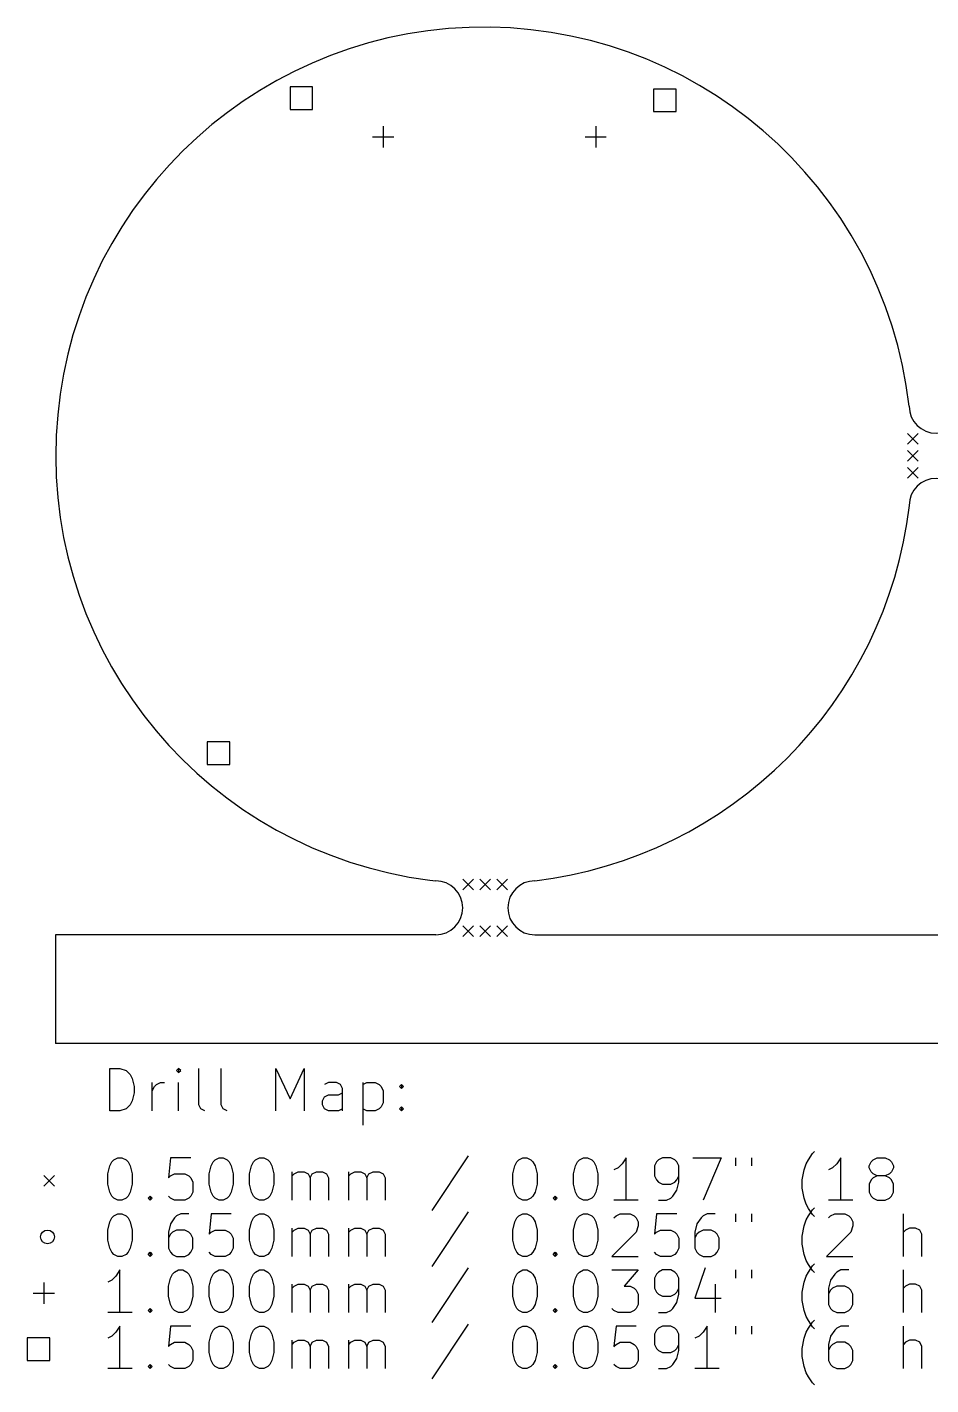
# Model space of a CAD drawing. Extents: x 370.5 to 454.7, y -361.5 to -297.6.
# Drawn here: x 370.5 to 413, y -361.5 to -297.6 of the extents above; entities that cross this region are included whole.
import ezdxf

# ---------------------------------------------------------------- set-up
doc = ezdxf.new("R2010")
doc.units = 0
doc.layers.add('BLACK', color=7, linetype='CONTINUOUS')

msp = doc.modelspace()

# ---------------------------------------------------------------- linework, layer by layer
at = {"layer": 'BLACK', "linetype": 'CONTINUOUS'}
for p, q in [((383.937342, -300.435244), (382.876672, -300.435244)), ((382.876672, -300.435244), (382.876672, -301.495914)), ((383.937342, -301.495914), (383.937342, -300.435244)), ((401.037342, -300.535245), (399.976672, -300.535245)), ((399.976672, -300.535245), (399.976672, -301.595915)), ((401.037342, -301.595915), (401.037342, -300.535245)), ((382.876672, -301.495914), (383.937342, -301.495914)), ((399.976672, -301.595915), (401.037342, -301.595915)), ((387.253807, -302.286319), (387.253807, -303.286319)), ((397.253807, -302.286319), (397.253807, -303.286319)), ((386.753807, -302.786319), (387.753807, -302.786319)), ((396.753807, -302.786319), (397.753807, -302.786319)), ((411.920209, -316.733434), (412.420209, -317.233434)), ((412.420209, -316.733434), (411.920209, -317.233434)), ((411.920209, -317.533434), (412.420209, -318.033434)), ((412.420209, -317.533434), (411.920209, -318.033434)), ((411.920209, -318.333434), (412.420209, -318.833434)), ((412.420209, -318.333434), (411.920209, -318.833434)), ((380.037342, -331.235244), (378.976672, -331.235244)), ((378.976672, -331.235244), (378.976672, -332.295914)), ((380.037342, -332.295914), (380.037342, -331.235244)), ((378.976672, -332.295914), (380.037342, -332.295914)), ((389.445766, -337.738242), (389.729216, -337.772488)), ((391.009216, -337.69061), (391.509216, -338.19061)), ((391.509216, -337.69061), (391.009216, -338.19061)), ((391.809216, -337.690611), (392.309216, -338.190611)), ((392.309216, -337.690611), (391.809216, -338.190611)), ((392.609216, -337.69061), (393.109216, -338.19061)), ((393.109216, -337.69061), (392.609216, -338.19061)), ((389.729216, -340.31061), (371.841635, -340.31061)), ((371.841635, -340.31061), (371.841635, -345.427434)), ((391.009216, -339.89061), (391.509216, -340.39061)), ((391.509216, -339.89061), (391.009216, -340.39061)), ((391.809216, -339.890609), (392.309216, -340.390609)), ((392.309216, -339.890609), (391.809216, -340.390609)), ((392.609216, -339.89061), (393.109216, -340.39061)), ((393.109216, -339.89061), (392.609216, -340.39061)), ((394.389216, -340.310609), (432.191617, -340.302455)), ((454.641635, -345.427434), (371.841635, -345.427434)), ((374.399403, -348.592272), (374.399403, -346.592272)), ((374.399403, -346.592272), (374.875593, -346.592272)), ((374.875593, -346.592272), (375.161308, -346.68751)), ((375.161308, -346.68751), (375.351784, -346.877986)), ((377.637498, -346.592272), (377.54226, -346.68751)), ((377.54226, -346.68751), (377.637498, -346.782748)), ((377.732736, -346.68751), (377.637498, -346.592272)), ((377.637498, -346.592272), (377.637498, -346.782748)), ((377.637498, -346.782748), (377.732736, -346.68751)), ((378.589879, -348.306557), (378.589879, -346.592272)), ((379.637498, -348.306557), (379.637498, -346.592272)), ((382.208927, -348.592272), (382.208927, -346.592272)), ((382.208927, -346.592272), (382.875594, -348.020843)), ((382.875594, -348.020843), (383.54226, -346.592272)), ((383.54226, -346.592272), (383.54226, -348.592272)), ((375.351784, -346.877986), (375.447022, -347.068462)), ((375.447022, -347.068462), (375.54226, -347.449414)), ((376.399403, -348.592272), (376.399403, -347.258938)), ((376.589879, -347.354176), (376.780355, -347.258938)), ((376.780355, -347.258938), (376.970832, -347.258938)), ((377.637498, -348.592272), (377.637498, -347.258938)), ((384.685117, -347.258938), (384.494641, -347.354176)), ((385.06607, -347.258938), (384.685117, -347.258938)), ((385.256546, -347.354176), (385.06607, -347.258938)), ((386.304165, -347.258938), (386.304165, -349.258938)), ((386.304165, -347.354176), (386.494641, -347.258938)), ((386.494641, -347.258938), (386.875594, -347.258938)), ((386.875594, -347.258938), (387.06607, -347.354176)), ((375.54226, -347.735129), (375.447022, -348.116081)), ((375.54226, -347.449414), (375.54226, -347.735129)), ((376.399403, -347.639891), (376.494641, -347.449414)), ((376.494641, -347.449414), (376.589879, -347.354176)), ((384.399403, -348.116081), (384.494641, -347.925605)), ((384.494641, -347.925605), (384.685117, -347.830367)), ((384.685117, -347.830367), (385.161308, -347.830367)), ((385.161308, -347.830367), (385.351784, -347.735129)), ((385.351784, -347.544653), (385.256546, -347.354176)), ((385.351784, -348.592272), (385.351784, -347.544653)), ((387.06607, -347.354176), (387.161308, -347.449414)), ((387.161308, -347.449414), (387.256546, -347.639891)), ((387.256546, -347.639891), (387.256546, -348.211319)), ((388.018451, -347.449414), (388.113689, -347.354176)), ((388.113689, -347.544653), (388.018451, -347.449414)), ((388.113689, -347.354176), (388.208927, -347.449414)), ((388.113689, -347.354176), (388.113689, -347.544653)), ((388.208927, -347.449414), (388.113689, -347.544653)), ((374.875593, -348.592272), (374.399403, -348.592272)), ((375.161308, -348.497034), (374.875593, -348.592272)), ((375.351784, -348.306557), (375.161308, -348.497034)), ((375.447022, -348.116081), (375.351784, -348.306557)), ((378.685117, -348.497034), (378.589879, -348.306557)), ((378.875593, -348.592272), (378.685117, -348.497034)), ((379.732736, -348.497034), (379.637498, -348.306557)), ((379.923212, -348.592272), (379.732736, -348.497034)), ((384.399403, -348.306557), (384.399403, -348.116081)), ((384.494641, -348.497034), (384.399403, -348.306557)), ((384.685117, -348.592272), (384.494641, -348.497034)), ((385.161308, -348.592272), (384.685117, -348.592272)), ((385.351784, -348.497034), (385.161308, -348.592272)), ((386.494641, -348.592272), (386.304165, -348.497034)), ((386.875594, -348.592272), (386.494641, -348.592272)), ((387.06607, -348.497034), (386.875594, -348.592272)), ((387.161308, -348.401795), (387.06607, -348.497034)), ((387.256546, -348.211319), (387.161308, -348.401795)), ((388.018451, -348.497034), (388.113689, -348.401795)), ((388.113689, -348.592272), (388.018451, -348.497034)), ((388.113689, -348.401795), (388.208927, -348.497034)), ((388.113689, -348.401795), (388.113689, -348.592272)), ((388.208927, -348.497034), (388.113689, -348.592272)), ((407.447025, -350.601795), (407.542264, -350.506557)), ((374.304165, -351.554176), (374.399403, -351.173224)), ((374.399403, -351.173224), (374.494641, -350.982748)), ((374.494641, -350.982748), (374.589879, -350.88751)), ((374.589879, -350.88751), (374.780355, -350.792272)), ((374.780355, -350.792272), (374.970832, -350.792272)), ((374.970832, -350.792272), (375.161308, -350.88751)), ((375.161308, -350.88751), (375.256546, -350.982748)), ((375.256546, -350.982748), (375.351784, -351.173224)), ((375.351784, -351.173224), (375.447022, -351.554176)), ((377.256546, -350.792272), (377.161308, -351.744653)), ((378.208927, -350.792272), (377.256546, -350.792272)), ((379.06607, -351.554176), (379.161308, -351.173224)), ((379.161308, -351.173224), (379.256546, -350.982748)), ((379.256546, -350.982748), (379.351784, -350.88751)), ((379.351784, -350.88751), (379.54226, -350.792272)), ((379.54226, -350.792272), (379.732737, -350.792272)), ((379.732737, -350.792272), (379.923213, -350.88751)), ((379.923213, -350.88751), (380.018451, -350.982748)), ((380.018451, -350.982748), (380.113689, -351.173224)), ((380.113689, -351.173224), (380.208927, -351.554176)), ((380.970832, -351.554176), (381.06607, -351.173224)), ((381.06607, -351.173224), (381.161308, -350.982748)), ((381.161308, -350.982748), (381.256546, -350.88751)), ((381.256546, -350.88751), (381.447022, -350.792272)), ((381.447022, -350.792272), (381.637499, -350.792272)), ((381.637499, -350.792272), (381.827975, -350.88751)), ((381.827975, -350.88751), (381.923213, -350.982748)), ((381.923213, -350.982748), (382.018451, -351.173224)), ((382.018451, -351.173224), (382.113689, -351.554176)), ((391.256547, -350.697034), (389.542262, -353.268462)), ((393.351786, -351.554176), (393.447024, -351.173224)), ((393.447024, -351.173224), (393.542262, -350.982748)), ((393.542262, -350.982748), (393.6375, -350.88751)), ((393.6375, -350.88751), (393.827976, -350.792272)), ((393.827976, -350.792272), (394.018453, -350.792272)), ((394.018453, -350.792272), (394.208929, -350.88751)), ((394.208929, -350.88751), (394.304167, -350.982748)), ((394.304167, -350.982748), (394.399405, -351.173224)), ((394.399405, -351.173224), (394.494643, -351.554176)), ((396.208929, -351.554176), (396.304167, -351.173224)), ((396.304167, -351.173224), (396.399405, -350.982748)), ((396.399405, -350.982748), (396.494643, -350.88751)), ((396.494643, -350.88751), (396.685119, -350.792272)), ((396.685119, -350.792272), (396.875596, -350.792272)), ((396.875596, -350.792272), (397.066072, -350.88751)), ((397.066072, -350.88751), (397.16131, -350.982748)), ((397.16131, -350.982748), (397.256548, -351.173224)), ((397.256548, -351.173224), (397.351786, -351.554176)), ((398.494643, -351.077986), (398.304167, -351.268462)), ((398.685119, -350.792272), (398.494643, -351.077986)), ((398.685119, -352.792272), (398.685119, -350.792272)), ((400.113691, -350.982748), (400.018453, -351.173224)), ((400.018453, -351.173224), (400.018453, -351.649414)), ((400.208929, -350.88751), (400.113691, -350.982748)), ((400.399405, -350.792272), (400.208929, -350.88751)), ((400.780358, -350.792272), (400.399405, -350.792272)), ((400.970834, -350.88751), (400.780358, -350.792272)), ((401.066072, -350.982748), (400.970834, -350.88751)), ((401.16131, -351.173224), (401.066072, -350.982748)), ((401.16131, -351.935129), (401.16131, -351.173224)), ((401.827977, -350.792272), (403.16131, -350.792272)), ((403.16131, -350.792272), (402.304167, -352.792272)), ((403.827977, -350.792272), (403.827977, -351.173224)), ((404.589882, -350.792272), (404.589882, -351.173224)), ((407.066073, -351.3637), (407.161311, -351.077986)), ((407.161311, -351.077986), (407.256549, -350.88751)), ((407.256549, -350.88751), (407.447025, -350.601795)), ((408.589882, -351.077986), (408.399406, -351.268462)), ((408.780358, -350.792272), (408.589882, -351.077986)), ((408.780358, -352.792272), (408.780358, -350.792272)), ((410.113692, -351.173224), (410.20893, -350.982748)), ((410.113692, -351.268462), (410.113692, -351.173224)), ((410.20893, -350.982748), (410.304168, -350.88751)), ((410.304168, -350.88751), (410.494644, -350.792272)), ((410.494644, -350.792272), (410.875597, -350.792272)), ((410.875597, -350.792272), (411.066073, -350.88751)), ((411.066073, -350.88751), (411.161311, -350.982748)), ((411.161311, -350.982748), (411.256549, -351.173224)), ((411.256549, -351.173224), (411.256549, -351.268462)), ((371.291635, -351.627434), (371.791635, -352.127434)), ((371.791635, -351.627434), (371.291635, -352.127434)), ((374.304165, -352.030367), (374.304165, -351.554176)), ((375.447022, -351.554176), (375.447022, -352.030367)), ((377.161308, -351.744653), (377.256546, -351.649414)), ((377.256546, -351.649414), (377.447022, -351.554176)), ((377.447022, -351.554176), (377.923213, -351.554176)), ((377.923213, -351.554176), (378.113689, -351.649414)), ((378.113689, -351.649414), (378.208927, -351.744653)), ((378.208927, -351.744653), (378.304165, -351.935129)), ((379.06607, -352.030367), (379.06607, -351.554176)), ((380.208927, -351.554176), (380.208927, -352.030367)), ((380.970832, -352.030367), (380.970832, -351.554176)), ((382.113689, -351.554176), (382.113689, -352.030367)), ((382.970832, -352.792272), (382.970832, -351.458938)), ((382.970832, -351.649414), (383.06607, -351.554176)), ((383.06607, -351.554176), (383.256546, -351.458938)), ((383.256546, -351.458938), (383.542261, -351.458938)), ((383.542261, -351.458938), (383.732737, -351.554176)), ((383.732737, -351.554176), (383.827975, -351.744653)), ((383.827975, -351.744653), (383.923213, -351.554176)), ((383.827975, -351.744653), (383.827975, -352.792272)), ((383.923213, -351.554176), (384.113689, -351.458938)), ((384.113689, -351.458938), (384.399403, -351.458938)), ((384.399403, -351.458938), (384.58988, -351.554176)), ((384.58988, -351.554176), (384.685118, -351.744653)), ((384.685118, -351.744653), (384.685118, -352.792272)), ((385.637499, -352.792272), (385.637499, -351.458938)), ((385.637499, -351.649414), (385.732737, -351.554176)), ((385.732737, -351.554176), (385.923213, -351.458938)), ((385.923213, -351.458938), (386.208928, -351.458938)), ((386.208928, -351.458938), (386.399404, -351.554176)), ((386.399404, -351.554176), (386.494642, -351.744653)), ((386.494642, -351.744653), (386.58988, -351.554176)), ((386.494642, -351.744653), (386.494642, -352.792272)), ((386.58988, -351.554176), (386.780356, -351.458938)), ((386.780356, -351.458938), (387.06607, -351.458938)), ((387.06607, -351.458938), (387.256547, -351.554176)), ((387.256547, -351.554176), (387.351785, -351.744653)), ((387.351785, -351.744653), (387.351785, -352.792272)), ((393.351786, -352.030367), (393.351786, -351.554176)), ((394.494643, -351.554176), (394.494643, -352.030367)), ((396.208929, -352.030367), (396.208929, -351.554176)), ((397.351786, -351.554176), (397.351786, -352.030367)), ((398.304167, -351.268462), (398.113691, -351.3637)), ((400.018453, -351.649414), (400.113691, -351.839891)), ((401.066072, -351.839891), (401.16131, -351.649414)), ((406.970835, -351.839891), (407.066073, -351.3637)), ((408.399406, -351.268462), (408.20893, -351.3637)), ((410.20893, -351.458938), (410.113692, -351.268462)), ((410.304168, -351.554176), (410.20893, -351.458938)), ((410.304168, -351.744653), (410.20893, -351.839891)), ((410.494644, -351.649414), (410.304168, -351.554176)), ((410.494644, -351.649414), (410.304168, -351.744653)), ((410.875597, -351.649414), (410.494644, -351.649414)), ((411.066073, -351.554176), (410.875597, -351.649414)), ((411.066073, -351.744653), (410.875597, -351.649414)), ((411.161311, -351.458938), (411.066073, -351.554176)), ((411.161311, -351.839891), (411.066073, -351.744653)), ((411.256549, -351.268462), (411.161311, -351.458938)), ((374.399403, -352.411319), (374.304165, -352.030367)), ((374.494641, -352.601795), (374.399403, -352.411319)), ((375.351784, -352.411319), (375.256546, -352.601795)), ((375.447022, -352.030367), (375.351784, -352.411319)), ((378.304165, -352.411319), (378.208927, -352.601795)), ((378.304165, -351.935129), (378.304165, -352.411319)), ((379.161308, -352.411319), (379.06607, -352.030367)), ((379.256546, -352.601795), (379.161308, -352.411319)), ((380.113689, -352.411319), (380.018451, -352.601795)), ((380.208927, -352.030367), (380.113689, -352.411319)), ((381.06607, -352.411319), (380.970832, -352.030367)), ((381.161308, -352.601795), (381.06607, -352.411319)), ((382.018451, -352.411319), (381.923213, -352.601795)), ((382.113689, -352.030367), (382.018451, -352.411319)), ((393.447024, -352.411319), (393.351786, -352.030367)), ((393.542262, -352.601795), (393.447024, -352.411319)), ((394.399405, -352.411319), (394.304167, -352.601795)), ((394.494643, -352.030367), (394.399405, -352.411319)), ((396.304167, -352.411319), (396.208929, -352.030367)), ((396.399405, -352.601795), (396.304167, -352.411319)), ((397.256548, -352.411319), (397.16131, -352.601795)), ((397.351786, -352.030367), (397.256548, -352.411319)), ((400.113691, -351.839891), (400.208929, -351.935129)), ((400.208929, -351.935129), (400.399405, -352.030367)), ((400.399405, -352.030367), (400.780358, -352.030367)), ((400.780358, -352.030367), (400.970834, -351.935129)), ((400.875596, -352.601795), (401.066072, -352.316081)), ((400.970834, -351.935129), (401.066072, -351.839891)), ((401.066072, -352.316081), (401.16131, -351.935129)), ((406.970835, -352.220843), (406.970835, -351.839891)), ((407.066073, -352.697034), (406.970835, -352.220843)), ((410.20893, -351.839891), (410.113692, -352.030367)), ((410.113692, -352.030367), (410.113692, -352.411319)), ((410.113692, -352.411319), (410.20893, -352.601795)), ((411.256549, -352.030367), (411.161311, -351.839891)), ((411.161311, -352.601795), (411.256549, -352.411319)), ((411.256549, -352.411319), (411.256549, -352.030367)), ((374.589879, -352.697034), (374.494641, -352.601795)), ((374.780355, -352.792272), (374.589879, -352.697034)), ((374.970832, -352.792272), (374.780355, -352.792272)), ((375.161308, -352.697034), (374.970832, -352.792272)), ((375.256546, -352.601795), (375.161308, -352.697034)), ((376.208927, -352.697034), (376.304165, -352.601795)), ((376.304165, -352.792272), (376.208927, -352.697034)), ((376.304165, -352.601795), (376.399403, -352.697034)), ((376.304165, -352.601795), (376.304165, -352.792272)), ((376.399403, -352.697034), (376.304165, -352.792272)), ((377.256546, -352.697034), (377.161308, -352.601795)), ((377.447022, -352.792272), (377.256546, -352.697034)), ((377.923213, -352.792272), (377.447022, -352.792272)), ((378.113689, -352.697034), (377.923213, -352.792272)), ((378.208927, -352.601795), (378.113689, -352.697034)), ((379.351784, -352.697034), (379.256546, -352.601795)), ((379.54226, -352.792272), (379.351784, -352.697034)), ((379.732737, -352.792272), (379.54226, -352.792272)), ((379.923213, -352.697034), (379.732737, -352.792272)), ((380.018451, -352.601795), (379.923213, -352.697034)), ((381.256546, -352.697034), (381.161308, -352.601795)), ((381.447022, -352.792272), (381.256546, -352.697034)), ((381.637499, -352.792272), (381.447022, -352.792272)), ((381.827975, -352.697034), (381.637499, -352.792272)), ((381.923213, -352.601795), (381.827975, -352.697034)), ((393.6375, -352.697034), (393.542262, -352.601795)), ((393.827976, -352.792272), (393.6375, -352.697034)), ((394.018453, -352.792272), (393.827976, -352.792272)), ((394.208929, -352.697034), (394.018453, -352.792272)), ((394.304167, -352.601795), (394.208929, -352.697034)), ((395.256548, -352.697034), (395.351786, -352.601795)), ((395.351786, -352.792272), (395.256548, -352.697034)), ((395.351786, -352.601795), (395.447024, -352.697034)), ((395.351786, -352.601795), (395.351786, -352.792272)), ((395.447024, -352.697034), (395.351786, -352.792272)), ((396.494643, -352.697034), (396.399405, -352.601795)), ((396.685119, -352.792272), (396.494643, -352.697034)), ((396.875596, -352.792272), (396.685119, -352.792272)), ((397.066072, -352.697034), (396.875596, -352.792272)), ((397.16131, -352.601795), (397.066072, -352.697034)), ((399.256548, -352.792272), (398.113691, -352.792272)), ((400.208929, -352.792272), (400.589881, -352.792272)), ((400.589881, -352.792272), (400.780358, -352.697034)), ((400.780358, -352.697034), (400.875596, -352.601795)), ((407.161311, -352.982748), (407.066073, -352.697034)), ((407.256549, -353.173224), (407.161311, -352.982748)), ((409.351787, -352.792272), (408.20893, -352.792272)), ((410.20893, -352.601795), (410.304168, -352.697034)), ((410.304168, -352.697034), (410.494644, -352.792272)), ((410.494644, -352.792272), (410.875597, -352.792272)), ((410.875597, -352.792272), (411.066073, -352.697034)), ((411.066073, -352.697034), (411.161311, -352.601795)), ((374.399403, -353.813224), (374.494641, -353.622748)), ((374.494641, -353.622748), (374.589879, -353.52751)), ((374.589879, -353.52751), (374.780355, -353.432272)), ((374.780355, -353.432272), (374.970832, -353.432272)), ((374.970832, -353.432272), (375.161308, -353.52751)), ((375.161308, -353.52751), (375.256546, -353.622748)), ((375.256546, -353.622748), (375.351784, -353.813224)), ((377.447022, -353.622748), (377.256546, -353.908462)), ((377.54226, -353.52751), (377.447022, -353.622748)), ((377.732736, -353.432272), (377.54226, -353.52751)), ((378.113689, -353.432272), (377.732736, -353.432272)), ((379.161308, -353.432272), (379.06607, -354.384653)), ((380.113689, -353.432272), (379.161308, -353.432272)), ((381.06607, -353.813224), (381.161308, -353.622748)), ((381.161308, -353.622748), (381.256546, -353.52751)), ((381.256546, -353.52751), (381.447022, -353.432272)), ((381.447022, -353.432272), (381.637499, -353.432272)), ((381.637499, -353.432272), (381.827975, -353.52751)), ((381.827975, -353.52751), (381.923213, -353.622748)), ((381.923213, -353.622748), (382.018451, -353.813224)), ((391.256547, -353.337034), (389.542262, -355.908462)), ((393.447024, -353.813224), (393.542262, -353.622748)), ((393.542262, -353.622748), (393.6375, -353.52751)), ((393.6375, -353.52751), (393.827976, -353.432272)), ((393.827976, -353.432272), (394.018453, -353.432272)), ((394.018453, -353.432272), (394.208929, -353.52751)), ((394.208929, -353.52751), (394.304167, -353.622748)), ((394.304167, -353.622748), (394.399405, -353.813224)), ((396.304167, -353.813224), (396.399405, -353.622748)), ((396.399405, -353.622748), (396.494643, -353.52751)), ((396.494643, -353.52751), (396.685119, -353.432272)), ((396.685119, -353.432272), (396.875596, -353.432272)), ((396.875596, -353.432272), (397.066072, -353.52751)), ((397.066072, -353.52751), (397.16131, -353.622748)), ((397.16131, -353.622748), (397.256548, -353.813224)), ((398.113691, -353.622748), (398.208929, -353.52751)), ((398.208929, -353.52751), (398.399405, -353.432272)), ((398.399405, -353.432272), (398.875596, -353.432272)), ((398.875596, -353.432272), (399.066072, -353.52751)), ((399.066072, -353.52751), (399.16131, -353.622748)), ((399.16131, -353.622748), (399.256548, -353.813224)), ((400.113691, -353.432272), (400.018453, -354.384653)), ((401.066072, -353.432272), (400.113691, -353.432272)), ((402.208929, -353.622748), (402.018453, -353.908462)), ((402.304167, -353.52751), (402.208929, -353.622748)), ((402.494643, -353.432272), (402.304167, -353.52751)), ((402.875596, -353.432272), (402.494643, -353.432272)), ((403.827977, -353.432272), (403.827977, -353.813224)), ((404.589882, -353.432272), (404.589882, -353.813224)), ((407.066073, -354.0037), (407.161311, -353.717986)), ((407.161311, -353.717986), (407.256549, -353.52751)), ((407.447025, -353.458938), (407.256549, -353.173224)), ((407.256549, -353.52751), (407.447025, -353.241795)), ((407.447025, -353.241795), (407.542264, -353.146557)), ((407.542264, -353.554176), (407.447025, -353.458938)), ((408.20893, -353.622748), (408.304168, -353.52751)), ((408.304168, -353.52751), (408.494644, -353.432272)), ((408.494644, -353.432272), (408.970835, -353.432272)), ((408.970835, -353.432272), (409.161311, -353.52751)), ((409.161311, -353.52751), (409.256549, -353.622748)), ((409.256549, -353.622748), (409.351787, -353.813224)), ((411.73274, -355.432272), (411.73274, -353.432272)), ((374.304165, -354.194176), (374.399403, -353.813224)), ((374.304165, -354.670367), (374.304165, -354.194176)), ((375.351784, -353.813224), (375.447022, -354.194176)), ((375.447022, -354.194176), (375.447022, -354.670367)), ((377.256546, -353.908462), (377.161308, -354.289414)), ((377.161308, -354.289414), (377.161308, -355.051319)), ((377.351784, -354.289414), (377.256546, -354.384653)), ((377.54226, -354.194176), (377.351784, -354.289414)), ((377.923213, -354.194176), (377.54226, -354.194176)), ((378.113689, -354.289414), (377.923213, -354.194176)), ((378.208927, -354.384653), (378.113689, -354.289414)), ((379.06607, -354.384653), (379.161308, -354.289414)), ((379.161308, -354.289414), (379.351784, -354.194176)), ((379.351784, -354.194176), (379.827975, -354.194176)), ((379.827975, -354.194176), (380.018451, -354.289414)), ((380.018451, -354.289414), (380.113689, -354.384653)), ((380.970832, -354.194176), (381.06607, -353.813224)), ((380.970832, -354.670367), (380.970832, -354.194176)), ((382.018451, -353.813224), (382.113689, -354.194176)), ((382.113689, -354.194176), (382.113689, -354.670367)), ((382.970832, -355.432272), (382.970832, -354.098938)), ((382.970832, -354.289414), (383.06607, -354.194176)), ((383.06607, -354.194176), (383.256546, -354.098938)), ((383.256546, -354.098938), (383.542261, -354.098938)), ((383.542261, -354.098938), (383.732737, -354.194176)), ((383.732737, -354.194176), (383.827975, -354.384653)), ((383.827975, -354.384653), (383.923213, -354.194176)), ((383.923213, -354.194176), (384.113689, -354.098938)), ((384.113689, -354.098938), (384.399403, -354.098938)), ((384.399403, -354.098938), (384.58988, -354.194176)), ((384.58988, -354.194176), (384.685118, -354.384653)), ((385.637499, -355.432272), (385.637499, -354.098938)), ((385.637499, -354.289414), (385.732737, -354.194176)), ((385.732737, -354.194176), (385.923213, -354.098938)), ((385.923213, -354.098938), (386.208928, -354.098938)), ((386.208928, -354.098938), (386.399404, -354.194176)), ((386.399404, -354.194176), (386.494642, -354.384653)), ((386.494642, -354.384653), (386.58988, -354.194176)), ((386.58988, -354.194176), (386.780356, -354.098938)), ((386.780356, -354.098938), (387.06607, -354.098938)), ((387.06607, -354.098938), (387.256547, -354.194176)), ((387.256547, -354.194176), (387.351785, -354.384653)), ((393.351786, -354.194176), (393.447024, -353.813224)), ((393.351786, -354.670367), (393.351786, -354.194176)), ((394.399405, -353.813224), (394.494643, -354.194176)), ((394.494643, -354.194176), (394.494643, -354.670367)), ((396.208929, -354.194176), (396.304167, -353.813224)), ((396.208929, -354.670367), (396.208929, -354.194176)), ((397.256548, -353.813224), (397.351786, -354.194176)), ((397.351786, -354.194176), (397.351786, -354.670367)), ((399.16131, -354.289414), (398.018453, -355.432272)), ((399.256548, -354.0037), (399.16131, -354.289414)), ((399.256548, -353.813224), (399.256548, -354.0037)), ((400.018453, -354.384653), (400.113691, -354.289414)), ((400.113691, -354.289414), (400.304167, -354.194176)), ((400.304167, -354.194176), (400.780358, -354.194176)), ((400.780358, -354.194176), (400.970834, -354.289414)), ((400.970834, -354.289414), (401.066072, -354.384653)), ((402.018453, -353.908462), (401.923215, -354.289414)), ((401.923215, -354.289414), (401.923215, -355.051319)), ((402.113691, -354.289414), (402.018453, -354.384653)), ((402.304167, -354.194176), (402.113691, -354.289414)), ((402.68512, -354.194176), (402.304167, -354.194176)), ((402.875596, -354.289414), (402.68512, -354.194176)), ((402.970834, -354.384653), (402.875596, -354.289414)), ((406.970835, -354.479891), (407.066073, -354.0037)), ((409.256549, -354.289414), (408.113692, -355.432272)), ((409.351787, -354.0037), (409.256549, -354.289414)), ((409.351787, -353.813224), (409.351787, -354.0037)), ((411.827978, -354.194176), (411.73274, -354.289414)), ((412.018454, -354.098938), (411.827978, -354.194176)), ((412.304169, -354.098938), (412.018454, -354.098938)), ((412.494645, -354.194176), (412.304169, -354.098938)), ((412.589883, -354.384653), (412.494645, -354.194176)), ((374.399403, -355.051319), (374.304165, -354.670367)), ((375.447022, -354.670367), (375.351784, -355.051319)), ((377.256546, -354.384653), (377.161308, -354.575129)), ((378.304165, -354.575129), (378.208927, -354.384653)), ((378.304165, -355.051319), (378.304165, -354.575129)), ((380.113689, -354.384653), (380.208927, -354.575129)), ((380.208927, -354.575129), (380.208927, -355.051319)), ((381.06607, -355.051319), (380.970832, -354.670367)), ((382.113689, -354.670367), (382.018451, -355.051319)), ((383.827975, -354.384653), (383.827975, -355.432272)), ((384.685118, -354.384653), (384.685118, -355.432272)), ((386.494642, -354.384653), (386.494642, -355.432272)), ((387.351785, -354.384653), (387.351785, -355.432272)), ((393.447024, -355.051319), (393.351786, -354.670367)), ((394.494643, -354.670367), (394.399405, -355.051319)), ((396.304167, -355.051319), (396.208929, -354.670367)), ((397.351786, -354.670367), (397.256548, -355.051319)), ((401.066072, -354.384653), (401.16131, -354.575129)), ((401.16131, -354.575129), (401.16131, -355.051319)), ((402.018453, -354.384653), (401.923215, -354.575129)), ((403.066072, -354.575129), (402.970834, -354.384653)), ((403.066072, -355.051319), (403.066072, -354.575129)), ((406.970835, -354.860843), (406.970835, -354.479891)), ((407.066073, -355.337034), (406.970835, -354.860843)), ((412.589883, -355.432272), (412.589883, -354.384653)), ((374.494641, -355.241795), (374.399403, -355.051319)), ((374.589879, -355.337034), (374.494641, -355.241795)), ((374.780355, -355.432272), (374.589879, -355.337034)), ((374.970832, -355.432272), (374.780355, -355.432272)), ((375.161308, -355.337034), (374.970832, -355.432272)), ((375.256546, -355.241795), (375.161308, -355.337034)), ((375.351784, -355.051319), (375.256546, -355.241795)), ((376.208927, -355.337034), (376.304165, -355.241795)), ((376.304165, -355.432272), (376.208927, -355.337034)), ((376.304165, -355.241795), (376.399403, -355.337034)), ((376.304165, -355.241795), (376.304165, -355.432272)), ((376.399403, -355.337034), (376.304165, -355.432272)), ((377.161308, -355.051319), (377.256546, -355.241795)), ((377.256546, -355.241795), (377.351784, -355.337034)), ((377.351784, -355.337034), (377.54226, -355.432272)), ((377.54226, -355.432272), (377.923213, -355.432272)), ((377.923213, -355.432272), (378.113689, -355.337034)), ((378.113689, -355.337034), (378.208927, -355.241795)), ((378.208927, -355.241795), (378.304165, -355.051319)), ((379.161308, -355.337034), (379.06607, -355.241795)), ((379.351784, -355.432272), (379.161308, -355.337034)), ((379.827975, -355.432272), (379.351784, -355.432272)), ((380.018451, -355.337034), (379.827975, -355.432272)), ((380.113689, -355.241795), (380.018451, -355.337034)), ((380.208927, -355.051319), (380.113689, -355.241795)), ((381.161308, -355.241795), (381.06607, -355.051319)), ((381.256546, -355.337034), (381.161308, -355.241795)), ((381.447022, -355.432272), (381.256546, -355.337034)), ((381.637499, -355.432272), (381.447022, -355.432272)), ((381.827975, -355.337034), (381.637499, -355.432272)), ((381.923213, -355.241795), (381.827975, -355.337034)), ((382.018451, -355.051319), (381.923213, -355.241795)), ((393.542262, -355.241795), (393.447024, -355.051319)), ((393.6375, -355.337034), (393.542262, -355.241795)), ((393.827976, -355.432272), (393.6375, -355.337034)), ((394.018453, -355.432272), (393.827976, -355.432272)), ((394.208929, -355.337034), (394.018453, -355.432272)), ((394.304167, -355.241795), (394.208929, -355.337034)), ((394.399405, -355.051319), (394.304167, -355.241795)), ((395.256548, -355.337034), (395.351786, -355.241795)), ((395.351786, -355.432272), (395.256548, -355.337034)), ((395.351786, -355.241795), (395.447024, -355.337034)), ((395.351786, -355.241795), (395.351786, -355.432272)), ((395.447024, -355.337034), (395.351786, -355.432272)), ((396.399405, -355.241795), (396.304167, -355.051319)), ((396.494643, -355.337034), (396.399405, -355.241795)), ((396.685119, -355.432272), (396.494643, -355.337034)), ((396.875596, -355.432272), (396.685119, -355.432272)), ((397.066072, -355.337034), (396.875596, -355.432272)), ((397.16131, -355.241795), (397.066072, -355.337034)), ((397.256548, -355.051319), (397.16131, -355.241795)), ((398.018453, -355.432272), (399.256548, -355.432272)), ((400.113691, -355.337034), (400.018453, -355.241795)), ((400.304167, -355.432272), (400.113691, -355.337034)), ((400.780358, -355.432272), (400.304167, -355.432272)), ((400.970834, -355.337034), (400.780358, -355.432272)), ((401.066072, -355.241795), (400.970834, -355.337034)), ((401.16131, -355.051319), (401.066072, -355.241795)), ((401.923215, -355.051319), (402.018453, -355.241795)), ((402.018453, -355.241795), (402.113691, -355.337034)), ((402.113691, -355.337034), (402.304167, -355.432272)), ((402.304167, -355.432272), (402.68512, -355.432272)), ((402.68512, -355.432272), (402.875596, -355.337034)), ((402.875596, -355.337034), (402.970834, -355.241795)), ((402.970834, -355.241795), (403.066072, -355.051319)), ((407.161311, -355.622748), (407.066073, -355.337034)), ((407.256549, -355.813224), (407.161311, -355.622748)), ((408.113692, -355.432272), (409.351787, -355.432272)), ((374.875593, -356.072272), (374.685117, -356.357986)), ((374.875593, -358.072272), (374.875593, -356.072272)), ((377.256546, -356.453224), (377.351784, -356.262748)), ((377.351784, -356.262748), (377.447022, -356.16751)), ((377.447022, -356.16751), (377.637498, -356.072272)), ((377.637498, -356.072272), (377.827975, -356.072272)), ((377.827975, -356.072272), (378.018451, -356.16751)), ((378.018451, -356.16751), (378.113689, -356.262748)), ((378.113689, -356.262748), (378.208927, -356.453224)), ((379.161308, -356.453224), (379.256546, -356.262748)), ((379.256546, -356.262748), (379.351784, -356.16751)), ((379.351784, -356.16751), (379.54226, -356.072272)), ((379.54226, -356.072272), (379.732737, -356.072272)), ((379.732737, -356.072272), (379.923213, -356.16751)), ((379.923213, -356.16751), (380.018451, -356.262748)), ((380.018451, -356.262748), (380.113689, -356.453224)), ((381.06607, -356.453224), (381.161308, -356.262748)), ((381.161308, -356.262748), (381.256546, -356.16751)), ((381.256546, -356.16751), (381.447022, -356.072272)), ((381.447022, -356.072272), (381.637499, -356.072272)), ((381.637499, -356.072272), (381.827975, -356.16751)), ((381.827975, -356.16751), (381.923213, -356.262748)), ((381.923213, -356.262748), (382.018451, -356.453224)), ((391.256547, -355.977034), (389.542262, -358.548462)), ((393.447024, -356.453224), (393.542262, -356.262748)), ((393.542262, -356.262748), (393.6375, -356.16751)), ((393.6375, -356.16751), (393.827976, -356.072272)), ((393.827976, -356.072272), (394.018453, -356.072272)), ((394.018453, -356.072272), (394.208929, -356.16751)), ((394.208929, -356.16751), (394.304167, -356.262748)), ((394.304167, -356.262748), (394.399405, -356.453224)), ((396.304167, -356.453224), (396.399405, -356.262748)), ((396.399405, -356.262748), (396.494643, -356.16751)), ((396.494643, -356.16751), (396.685119, -356.072272)), ((396.685119, -356.072272), (396.875596, -356.072272)), ((396.875596, -356.072272), (397.066072, -356.16751)), ((397.066072, -356.16751), (397.16131, -356.262748)), ((397.16131, -356.262748), (397.256548, -356.453224)), ((398.018453, -356.072272), (399.256548, -356.072272)), ((399.256548, -356.072272), (398.589881, -356.834176)), ((400.113691, -356.262748), (400.018453, -356.453224)), ((400.208929, -356.16751), (400.113691, -356.262748)), ((400.399405, -356.072272), (400.208929, -356.16751)), ((400.780358, -356.072272), (400.399405, -356.072272)), ((400.970834, -356.16751), (400.780358, -356.072272)), ((401.066072, -356.262748), (400.970834, -356.16751)), ((401.16131, -356.453224), (401.066072, -356.262748)), ((402.399405, -355.977034), (401.923215, -357.405605)), ((403.827977, -356.072272), (403.827977, -356.453224)), ((404.589882, -356.072272), (404.589882, -356.453224)), ((407.161311, -356.357986), (407.256549, -356.16751)), ((407.447025, -356.098938), (407.256549, -355.813224)), ((407.256549, -356.16751), (407.447025, -355.881795)), ((407.447025, -355.881795), (407.542264, -355.786557)), ((407.542264, -356.194176), (407.447025, -356.098938)), ((408.494644, -356.262748), (408.304168, -356.548462)), ((408.589882, -356.16751), (408.494644, -356.262748)), ((408.780358, -356.072272), (408.589882, -356.16751)), ((409.161311, -356.072272), (408.780358, -356.072272)), ((411.73274, -358.072272), (411.73274, -356.072272)), ((371.291635, -356.657434), (371.291635, -357.657434)), ((374.494641, -356.548462), (374.304165, -356.6437)), ((374.685117, -356.357986), (374.494641, -356.548462)), ((377.161308, -356.834176), (377.256546, -356.453224)), ((377.161308, -357.310367), (377.161308, -356.834176)), ((378.208927, -356.453224), (378.304165, -356.834176)), ((378.304165, -356.834176), (378.304165, -357.310367)), ((379.06607, -356.834176), (379.161308, -356.453224)), ((379.06607, -357.310367), (379.06607, -356.834176)), ((380.113689, -356.453224), (380.208927, -356.834176)), ((380.208927, -356.834176), (380.208927, -357.310367)), ((380.970832, -356.834176), (381.06607, -356.453224)), ((380.970832, -357.310367), (380.970832, -356.834176)), ((382.018451, -356.453224), (382.113689, -356.834176)), ((382.113689, -356.834176), (382.113689, -357.310367)), ((382.970832, -358.072272), (382.970832, -356.738938)), ((382.970832, -356.929414), (383.06607, -356.834176)), ((383.06607, -356.834176), (383.256546, -356.738938)), ((383.256546, -356.738938), (383.542261, -356.738938)), ((383.542261, -356.738938), (383.732737, -356.834176)), ((383.732737, -356.834176), (383.827975, -357.024653)), ((383.827975, -357.024653), (383.923213, -356.834176)), ((383.923213, -356.834176), (384.113689, -356.738938)), ((384.113689, -356.738938), (384.399403, -356.738938)), ((384.399403, -356.738938), (384.58988, -356.834176)), ((384.58988, -356.834176), (384.685118, -357.024653)), ((385.637499, -358.072272), (385.637499, -356.738938)), ((385.637499, -356.929414), (385.732737, -356.834176)), ((385.732737, -356.834176), (385.923213, -356.738938)), ((385.923213, -356.738938), (386.208928, -356.738938)), ((386.208928, -356.738938), (386.399404, -356.834176)), ((386.399404, -356.834176), (386.494642, -357.024653)), ((386.494642, -357.024653), (386.58988, -356.834176)), ((386.58988, -356.834176), (386.780356, -356.738938)), ((386.780356, -356.738938), (387.06607, -356.738938)), ((387.06607, -356.738938), (387.256547, -356.834176)), ((387.256547, -356.834176), (387.351785, -357.024653)), ((393.351786, -356.834176), (393.447024, -356.453224)), ((393.351786, -357.310367), (393.351786, -356.834176)), ((394.399405, -356.453224), (394.494643, -356.834176)), ((394.494643, -356.834176), (394.494643, -357.310367)), ((396.208929, -356.834176), (396.304167, -356.453224)), ((396.208929, -357.310367), (396.208929, -356.834176)), ((397.256548, -356.453224), (397.351786, -356.834176)), ((397.351786, -356.834176), (397.351786, -357.310367)), ((398.589881, -356.834176), (398.875596, -356.834176)), ((398.875596, -356.834176), (399.066072, -356.929414)), ((400.018453, -356.453224), (400.018453, -356.929414)), ((401.16131, -357.215129), (401.16131, -356.453224)), ((402.875596, -356.738938), (402.875596, -358.072272)), ((406.970835, -357.119891), (407.066073, -356.6437)), ((407.066073, -356.6437), (407.161311, -356.357986)), ((408.304168, -356.548462), (408.20893, -356.929414)), ((408.589882, -356.834176), (408.399406, -356.929414)), ((408.970835, -356.834176), (408.589882, -356.834176)), ((409.161311, -356.929414), (408.970835, -356.834176)), ((411.827978, -356.834176), (411.73274, -356.929414)), ((412.018454, -356.738938), (411.827978, -356.834176)), ((412.304169, -356.738938), (412.018454, -356.738938)), ((412.494645, -356.834176), (412.304169, -356.738938)), ((412.589883, -357.024653), (412.494645, -356.834176)), ((370.791635, -357.157434), (371.791635, -357.157434)), ((377.256546, -357.691319), (377.161308, -357.310367)), ((378.304165, -357.310367), (378.208927, -357.691319)), ((379.161308, -357.691319), (379.06607, -357.310367)), ((380.208927, -357.310367), (380.113689, -357.691319)), ((381.06607, -357.691319), (380.970832, -357.310367)), ((382.113689, -357.310367), (382.018451, -357.691319)), ((383.827975, -357.024653), (383.827975, -358.072272)), ((384.685118, -357.024653), (384.685118, -358.072272)), ((386.494642, -357.024653), (386.494642, -358.072272)), ((387.351785, -357.024653), (387.351785, -358.072272)), ((393.447024, -357.691319), (393.351786, -357.310367)), ((394.494643, -357.310367), (394.399405, -357.691319)), ((396.304167, -357.691319), (396.208929, -357.310367)), ((397.351786, -357.310367), (397.256548, -357.691319)), ((399.066072, -356.929414), (399.16131, -357.024653)), ((399.16131, -357.024653), (399.256548, -357.215129)), ((399.256548, -357.215129), (399.256548, -357.691319)), ((400.018453, -356.929414), (400.113691, -357.119891)), ((400.113691, -357.119891), (400.208929, -357.215129)), ((400.208929, -357.215129), (400.399405, -357.310367)), ((400.399405, -357.310367), (400.780358, -357.310367)), ((400.780358, -357.310367), (400.970834, -357.215129)), ((400.970834, -357.215129), (401.066072, -357.119891)), ((401.066072, -357.119891), (401.16131, -356.929414)), ((401.066072, -357.596081), (401.16131, -357.215129)), ((401.923215, -357.405605), (403.16131, -357.405605)), ((406.970835, -357.500843), (406.970835, -357.119891)), ((407.066073, -357.977034), (406.970835, -357.500843)), ((408.20893, -356.929414), (408.20893, -357.691319)), ((408.304168, -357.024653), (408.20893, -357.215129)), ((408.399406, -356.929414), (408.304168, -357.024653)), ((409.256549, -357.024653), (409.161311, -356.929414)), ((409.351787, -357.215129), (409.256549, -357.024653)), ((409.351787, -357.691319), (409.351787, -357.215129)), ((412.589883, -358.072272), (412.589883, -357.024653)), ((375.447022, -358.072272), (374.304165, -358.072272)), ((376.208927, -357.977034), (376.304165, -357.881795)), ((376.304165, -358.072272), (376.208927, -357.977034)), ((376.304165, -357.881795), (376.399403, -357.977034)), ((376.304165, -357.881795), (376.304165, -358.072272)), ((376.399403, -357.977034), (376.304165, -358.072272)), ((377.351784, -357.881795), (377.256546, -357.691319)), ((377.447022, -357.977034), (377.351784, -357.881795)), ((377.637498, -358.072272), (377.447022, -357.977034)), ((377.827975, -358.072272), (377.637498, -358.072272)), ((378.018451, -357.977034), (377.827975, -358.072272)), ((378.113689, -357.881795), (378.018451, -357.977034)), ((378.208927, -357.691319), (378.113689, -357.881795)), ((379.256546, -357.881795), (379.161308, -357.691319)), ((379.351784, -357.977034), (379.256546, -357.881795)), ((379.54226, -358.072272), (379.351784, -357.977034)), ((379.732737, -358.072272), (379.54226, -358.072272)), ((379.923213, -357.977034), (379.732737, -358.072272)), ((380.018451, -357.881795), (379.923213, -357.977034)), ((380.113689, -357.691319), (380.018451, -357.881795)), ((381.161308, -357.881795), (381.06607, -357.691319)), ((381.256546, -357.977034), (381.161308, -357.881795)), ((381.447022, -358.072272), (381.256546, -357.977034)), ((381.637499, -358.072272), (381.447022, -358.072272)), ((381.827975, -357.977034), (381.637499, -358.072272)), ((381.923213, -357.881795), (381.827975, -357.977034)), ((382.018451, -357.691319), (381.923213, -357.881795)), ((393.542262, -357.881795), (393.447024, -357.691319)), ((393.6375, -357.977034), (393.542262, -357.881795)), ((393.827976, -358.072272), (393.6375, -357.977034)), ((394.018453, -358.072272), (393.827976, -358.072272)), ((394.208929, -357.977034), (394.018453, -358.072272)), ((394.304167, -357.881795), (394.208929, -357.977034)), ((394.399405, -357.691319), (394.304167, -357.881795)), ((395.256548, -357.977034), (395.351786, -357.881795)), ((395.351786, -358.072272), (395.256548, -357.977034)), ((395.351786, -357.881795), (395.447024, -357.977034)), ((395.351786, -357.881795), (395.351786, -358.072272)), ((395.447024, -357.977034), (395.351786, -358.072272)), ((396.399405, -357.881795), (396.304167, -357.691319)), ((396.494643, -357.977034), (396.399405, -357.881795)), ((396.685119, -358.072272), (396.494643, -357.977034)), ((396.875596, -358.072272), (396.685119, -358.072272)), ((397.066072, -357.977034), (396.875596, -358.072272)), ((397.16131, -357.881795), (397.066072, -357.977034)), ((397.256548, -357.691319), (397.16131, -357.881795)), ((398.113691, -357.977034), (398.018453, -357.881795)), ((398.304167, -358.072272), (398.113691, -357.977034)), ((398.875596, -358.072272), (398.304167, -358.072272)), ((399.066072, -357.977034), (398.875596, -358.072272)), ((399.16131, -357.881795), (399.066072, -357.977034)), ((399.256548, -357.691319), (399.16131, -357.881795)), ((400.208929, -358.072272), (400.589881, -358.072272)), ((400.589881, -358.072272), (400.780358, -357.977034)), ((400.780358, -357.977034), (400.875596, -357.881795)), ((400.875596, -357.881795), (401.066072, -357.596081)), ((407.161311, -358.262748), (407.066073, -357.977034)), ((408.20893, -357.691319), (408.304168, -357.881795)), ((408.304168, -357.881795), (408.399406, -357.977034)), ((408.399406, -357.977034), (408.589882, -358.072272)), ((408.589882, -358.072272), (408.970835, -358.072272)), ((408.970835, -358.072272), (409.161311, -357.977034)), ((409.161311, -357.977034), (409.256549, -357.881795)), ((409.256549, -357.881795), (409.351787, -357.691319)), ((374.875593, -358.712272), (374.685117, -358.997986)), ((374.875593, -360.712272), (374.875593, -358.712272)), ((377.256546, -358.712272), (377.161308, -359.664653)), ((378.208927, -358.712272), (377.256546, -358.712272)), ((379.256546, -358.902748), (379.351784, -358.80751)), ((379.351784, -358.80751), (379.54226, -358.712272)), ((379.54226, -358.712272), (379.732737, -358.712272)), ((379.732737, -358.712272), (379.923213, -358.80751)), ((379.923213, -358.80751), (380.018451, -358.902748)), ((381.161308, -358.902748), (381.256546, -358.80751)), ((381.256546, -358.80751), (381.447022, -358.712272)), ((381.447022, -358.712272), (381.637499, -358.712272)), ((381.637499, -358.712272), (381.827975, -358.80751)), ((381.827975, -358.80751), (381.923213, -358.902748)), ((391.256547, -358.617034), (389.542262, -361.188462)), ((393.542262, -358.902748), (393.6375, -358.80751)), ((393.6375, -358.80751), (393.827976, -358.712272)), ((393.827976, -358.712272), (394.018453, -358.712272)), ((394.018453, -358.712272), (394.208929, -358.80751)), ((394.208929, -358.80751), (394.304167, -358.902748)), ((396.399405, -358.902748), (396.494643, -358.80751)), ((396.494643, -358.80751), (396.685119, -358.712272)), ((396.685119, -358.712272), (396.875596, -358.712272)), ((396.875596, -358.712272), (397.066072, -358.80751)), ((397.066072, -358.80751), (397.16131, -358.902748)), ((398.208929, -358.712272), (398.113691, -359.664653)), ((399.16131, -358.712272), (398.208929, -358.712272)), ((400.208929, -358.80751), (400.113691, -358.902748)), ((400.399405, -358.712272), (400.208929, -358.80751)), ((400.780358, -358.712272), (400.399405, -358.712272)), ((400.970834, -358.80751), (400.780358, -358.712272)), ((401.066072, -358.902748), (400.970834, -358.80751)), ((402.494643, -358.712272), (402.304167, -358.997986)), ((402.494643, -360.712272), (402.494643, -358.712272)), ((403.827977, -358.712272), (403.827977, -359.093224)), ((404.589882, -358.712272), (404.589882, -359.093224)), ((407.256549, -358.453224), (407.161311, -358.262748)), ((407.161311, -358.997986), (407.256549, -358.80751)), ((407.447025, -358.738938), (407.256549, -358.453224)), ((407.256549, -358.80751), (407.447025, -358.521795)), ((407.447025, -358.521795), (407.542264, -358.426557)), ((407.542264, -358.834176), (407.447025, -358.738938)), ((408.589882, -358.80751), (408.494644, -358.902748)), ((408.780358, -358.712272), (408.589882, -358.80751)), ((409.161311, -358.712272), (408.780358, -358.712272)), ((411.73274, -360.712272), (411.73274, -358.712272)), ((371.57197, -359.267099), (370.5113, -359.267099)), ((370.5113, -359.267099), (370.5113, -360.327769)), ((371.57197, -360.327769), (371.57197, -359.267099)), ((374.494641, -359.188462), (374.304165, -359.2837)), ((374.685117, -358.997986), (374.494641, -359.188462)), ((377.256546, -359.569414), (377.447022, -359.474176)), ((377.447022, -359.474176), (377.923213, -359.474176)), ((377.923213, -359.474176), (378.113689, -359.569414)), ((379.06607, -359.474176), (379.161308, -359.093224)), ((379.06607, -359.950367), (379.06607, -359.474176)), ((379.161308, -359.093224), (379.256546, -358.902748)), ((380.018451, -358.902748), (380.113689, -359.093224)), ((380.113689, -359.093224), (380.208927, -359.474176)), ((380.208927, -359.474176), (380.208927, -359.950367)), ((380.970832, -359.474176), (381.06607, -359.093224)), ((380.970832, -359.950367), (380.970832, -359.474176)), ((381.06607, -359.093224), (381.161308, -358.902748)), ((381.923213, -358.902748), (382.018451, -359.093224)), ((382.018451, -359.093224), (382.113689, -359.474176)), ((382.113689, -359.474176), (382.113689, -359.950367)), ((382.970832, -360.712272), (382.970832, -359.378938)), ((382.970832, -359.569414), (383.06607, -359.474176)), ((383.06607, -359.474176), (383.256546, -359.378938)), ((383.256546, -359.378938), (383.542261, -359.378938)), ((383.542261, -359.378938), (383.732737, -359.474176)), ((383.732737, -359.474176), (383.827975, -359.664653)), ((383.827975, -359.664653), (383.923213, -359.474176)), ((383.923213, -359.474176), (384.113689, -359.378938)), ((384.113689, -359.378938), (384.399403, -359.378938)), ((384.399403, -359.378938), (384.58988, -359.474176)), ((384.58988, -359.474176), (384.685118, -359.664653)), ((385.637499, -360.712272), (385.637499, -359.378938)), ((385.637499, -359.569414), (385.732737, -359.474176)), ((385.732737, -359.474176), (385.923213, -359.378938)), ((385.923213, -359.378938), (386.208928, -359.378938)), ((386.208928, -359.378938), (386.399404, -359.474176)), ((386.399404, -359.474176), (386.494642, -359.664653)), ((386.494642, -359.664653), (386.58988, -359.474176)), ((386.58988, -359.474176), (386.780356, -359.378938)), ((386.780356, -359.378938), (387.06607, -359.378938)), ((387.06607, -359.378938), (387.256547, -359.474176)), ((387.256547, -359.474176), (387.351785, -359.664653)), ((393.351786, -359.474176), (393.447024, -359.093224)), ((393.351786, -359.950367), (393.351786, -359.474176)), ((393.447024, -359.093224), (393.542262, -358.902748)), ((394.304167, -358.902748), (394.399405, -359.093224)), ((394.399405, -359.093224), (394.494643, -359.474176)), ((394.494643, -359.474176), (394.494643, -359.950367)), ((396.208929, -359.474176), (396.304167, -359.093224)), ((396.208929, -359.950367), (396.208929, -359.474176)), ((396.304167, -359.093224), (396.399405, -358.902748)), ((397.16131, -358.902748), (397.256548, -359.093224)), ((397.256548, -359.093224), (397.351786, -359.474176)), ((397.351786, -359.474176), (397.351786, -359.950367)), ((398.208929, -359.569414), (398.399405, -359.474176)), ((398.399405, -359.474176), (398.875596, -359.474176)), ((398.875596, -359.474176), (399.066072, -359.569414)), ((400.113691, -358.902748), (400.018453, -359.093224)), ((400.018453, -359.093224), (400.018453, -359.569414)), ((401.16131, -359.093224), (401.066072, -358.902748)), ((401.16131, -359.855129), (401.16131, -359.093224)), ((402.113691, -359.188462), (401.923215, -359.2837)), ((402.304167, -358.997986), (402.113691, -359.188462)), ((406.970835, -359.759891), (407.066073, -359.2837)), ((407.066073, -359.2837), (407.161311, -358.997986)), ((408.304168, -359.188462), (408.20893, -359.569414)), ((408.494644, -358.902748), (408.304168, -359.188462)), ((408.589882, -359.474176), (408.399406, -359.569414)), ((408.970835, -359.474176), (408.589882, -359.474176)), ((409.161311, -359.569414), (408.970835, -359.474176)), ((411.827978, -359.474176), (411.73274, -359.569414)), ((412.018454, -359.378938), (411.827978, -359.474176)), ((412.304169, -359.378938), (412.018454, -359.378938)), ((412.494645, -359.474176), (412.304169, -359.378938)), ((412.589883, -359.664653), (412.494645, -359.474176)), ((377.161308, -359.664653), (377.256546, -359.569414)), ((378.113689, -359.569414), (378.208927, -359.664653)), ((378.208927, -359.664653), (378.304165, -359.855129)), ((378.304165, -359.855129), (378.304165, -360.331319)), ((379.161308, -360.331319), (379.06607, -359.950367)), ((380.208927, -359.950367), (380.113689, -360.331319)), ((381.06607, -360.331319), (380.970832, -359.950367)), ((382.113689, -359.950367), (382.018451, -360.331319)), ((383.827975, -359.664653), (383.827975, -360.712272)), ((384.685118, -359.664653), (384.685118, -360.712272)), ((386.494642, -359.664653), (386.494642, -360.712272)), ((387.351785, -359.664653), (387.351785, -360.712272)), ((393.447024, -360.331319), (393.351786, -359.950367)), ((394.494643, -359.950367), (394.399405, -360.331319)), ((396.304167, -360.331319), (396.208929, -359.950367)), ((397.351786, -359.950367), (397.256548, -360.331319)), ((398.113691, -359.664653), (398.208929, -359.569414)), ((399.066072, -359.569414), (399.16131, -359.664653)), ((399.16131, -359.664653), (399.256548, -359.855129)), ((399.256548, -359.855129), (399.256548, -360.331319)), ((400.018453, -359.569414), (400.113691, -359.759891)), ((400.113691, -359.759891), (400.208929, -359.855129)), ((400.208929, -359.855129), (400.399405, -359.950367)), ((400.399405, -359.950367), (400.780358, -359.950367)), ((400.780358, -359.950367), (400.970834, -359.855129)), ((400.970834, -359.855129), (401.066072, -359.759891)), ((401.066072, -359.759891), (401.16131, -359.569414)), ((401.066072, -360.236081), (401.16131, -359.855129)), ((406.970835, -360.140843), (406.970835, -359.759891)), ((408.20893, -359.569414), (408.20893, -360.331319)), ((408.304168, -359.664653), (408.20893, -359.855129)), ((408.399406, -359.569414), (408.304168, -359.664653)), ((409.256549, -359.664653), (409.161311, -359.569414)), ((409.351787, -359.855129), (409.256549, -359.664653)), ((409.351787, -360.331319), (409.351787, -359.855129)), ((412.589883, -360.712272), (412.589883, -359.664653)), ((370.5113, -360.327769), (371.57197, -360.327769)), ((375.447022, -360.712272), (374.304165, -360.712272)), ((376.208927, -360.617034), (376.304165, -360.521795)), ((376.304165, -360.712272), (376.208927, -360.617034)), ((376.304165, -360.521795), (376.399403, -360.617034)), ((376.304165, -360.521795), (376.304165, -360.712272)), ((376.399403, -360.617034), (376.304165, -360.712272)), ((377.256546, -360.617034), (377.161308, -360.521795)), ((377.447022, -360.712272), (377.256546, -360.617034)), ((377.923213, -360.712272), (377.447022, -360.712272)), ((378.113689, -360.617034), (377.923213, -360.712272)), ((378.208927, -360.521795), (378.113689, -360.617034)), ((378.304165, -360.331319), (378.208927, -360.521795)), ((379.256546, -360.521795), (379.161308, -360.331319)), ((379.351784, -360.617034), (379.256546, -360.521795)), ((379.54226, -360.712272), (379.351784, -360.617034)), ((379.732737, -360.712272), (379.54226, -360.712272)), ((379.923213, -360.617034), (379.732737, -360.712272)), ((380.018451, -360.521795), (379.923213, -360.617034)), ((380.113689, -360.331319), (380.018451, -360.521795)), ((381.161308, -360.521795), (381.06607, -360.331319)), ((381.256546, -360.617034), (381.161308, -360.521795)), ((381.447022, -360.712272), (381.256546, -360.617034)), ((381.637499, -360.712272), (381.447022, -360.712272)), ((381.827975, -360.617034), (381.637499, -360.712272)), ((381.923213, -360.521795), (381.827975, -360.617034)), ((382.018451, -360.331319), (381.923213, -360.521795)), ((393.542262, -360.521795), (393.447024, -360.331319)), ((393.6375, -360.617034), (393.542262, -360.521795)), ((393.827976, -360.712272), (393.6375, -360.617034)), ((394.018453, -360.712272), (393.827976, -360.712272)), ((394.208929, -360.617034), (394.018453, -360.712272)), ((394.304167, -360.521795), (394.208929, -360.617034)), ((394.399405, -360.331319), (394.304167, -360.521795)), ((395.256548, -360.617034), (395.351786, -360.521795)), ((395.351786, -360.712272), (395.256548, -360.617034)), ((395.351786, -360.521795), (395.447024, -360.617034)), ((395.351786, -360.521795), (395.351786, -360.712272)), ((395.447024, -360.617034), (395.351786, -360.712272)), ((396.399405, -360.521795), (396.304167, -360.331319)), ((396.494643, -360.617034), (396.399405, -360.521795)), ((396.685119, -360.712272), (396.494643, -360.617034)), ((396.875596, -360.712272), (396.685119, -360.712272)), ((397.066072, -360.617034), (396.875596, -360.712272)), ((397.16131, -360.521795), (397.066072, -360.617034)), ((397.256548, -360.331319), (397.16131, -360.521795)), ((398.208929, -360.617034), (398.113691, -360.521795)), ((398.399405, -360.712272), (398.208929, -360.617034)), ((398.875596, -360.712272), (398.399405, -360.712272)), ((399.066072, -360.617034), (398.875596, -360.712272)), ((399.16131, -360.521795), (399.066072, -360.617034)), ((399.256548, -360.331319), (399.16131, -360.521795)), ((400.208929, -360.712272), (400.589881, -360.712272)), ((400.589881, -360.712272), (400.780358, -360.617034)), ((400.780358, -360.617034), (400.875596, -360.521795)), ((400.875596, -360.521795), (401.066072, -360.236081)), ((403.066072, -360.712272), (401.923215, -360.712272)), ((407.066073, -360.617034), (406.970835, -360.140843)), ((407.161311, -360.902748), (407.066073, -360.617034)), ((408.20893, -360.331319), (408.304168, -360.521795)), ((408.304168, -360.521795), (408.399406, -360.617034)), ((408.399406, -360.617034), (408.589882, -360.712272)), ((408.589882, -360.712272), (408.970835, -360.712272)), ((408.970835, -360.712272), (409.161311, -360.617034)), ((409.161311, -360.617034), (409.256549, -360.521795)), ((409.256549, -360.521795), (409.351787, -360.331319)), ((407.256549, -361.093224), (407.161311, -360.902748)), ((407.447025, -361.378938), (407.256549, -361.093224)), ((407.542264, -361.474176), (407.447025, -361.378938))]:
    msp.add_line(p, q, dxfattribs=at)
at = {"layer": 'BLACK'}
msp.add_circle((371.466635, -354.517434), 0.325, dxfattribs=at)
for centre, radius, start, end in [((391.99508, -317.76232), 20.137937, -353.41635417, -97.27273634), ((413.270209, -315.453434), 1.27, -180, 0), ((413.270209, -320.113434), 1.27, 0, 180), ((391.9951, -317.7623), 20.151036, -83.17665265, -6.70303401), ((389.729216, -339.04061), 1.27, -90, 90), ((394.389216, -339.04061), 1.27, -270, -90)]:
    msp.add_arc(centre, radius, start, end, dxfattribs=at)

doc.saveas('drawing.dxf')
